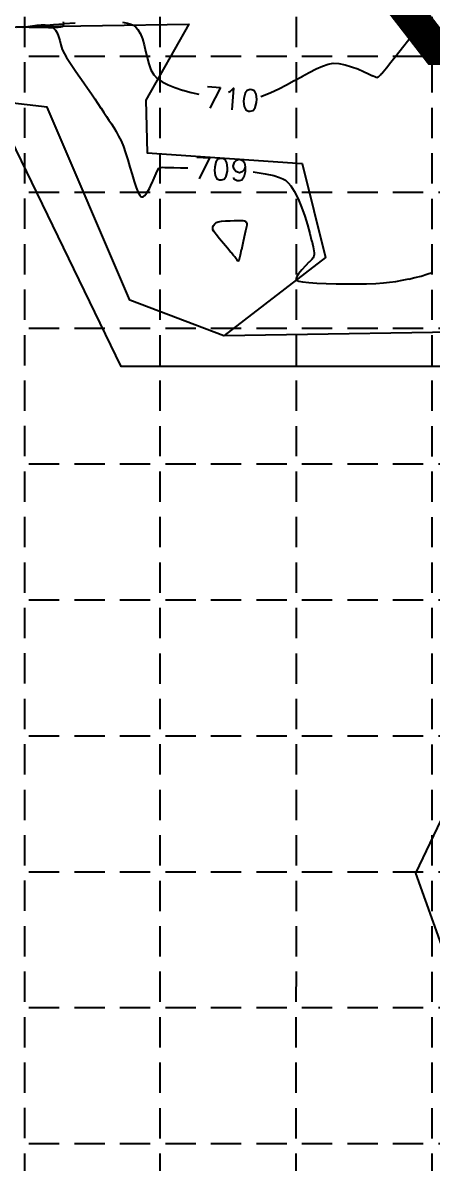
# Model space of a CAD drawing. Extents: x 5513 to 6525, y 3862 to 5479.
# Drawn here: x 5791.8 to 5867.7, y 4263.4 to 4475 of the extents above; entities that cross this region are included whole.
import ezdxf

# ---------------------------------------------------------------- set-up
doc = ezdxf.new("R2010")
doc.units = 0
doc.header["$LTSCALE"] = 50
doc.header["$MEASUREMENT"] = 0
doc.linetypes.add('DASH', pattern=[0.375, 0.25, -0.125])
doc.linetypes.add('HIDDEN', pattern=[0.375, 0.25, -0.125])
for name, color, linetype in [('CONT-MJR', 6, 'Continuous'), ('CONT-MNR', 14, 'Continuous'), ('GRID', 254, 'HIDDEN'), ('LIMITS OF DISTURBANCE', 1, 'DASH'), ('SRF-FLT', 7, 'Continuous'), ('v-topo-bndy', 140, 'Continuous'), ('V-TOPO-BNDY-2', 7, 'Continuous'), ('v-topo-break', 150, 'Continuous')]:
    doc.layers.add(name, color=color, linetype=linetype)
doc.styles.add('L80', font='simplex', dxfattribs={"height": 4})

msp = doc.modelspace()

# ---------------------------------------------------------------- linework, layer by layer
at = {"layer": 'CONT-MJR', "color": 42, "extrusion": (0.039812, -0.999207, 0), "elevation": -4240.07}
msp.add_lwpolyline([(5964.27, 710), (5965.69, 710)], dxfattribs=at)
at = {"layer": 'CONT-MJR', "color": 42, "extrusion": (0.066652, -0.997776, 0), "elevation": -4078.21}
msp.add_lwpolyline([(6077.49, 710), (6079.12, 710)], dxfattribs=at)
at = {"layer": 'CONT-MJR', "color": 42, "extrusion": (0.080762, -0.996733, 0), "elevation": -3991.8}
msp.add_lwpolyline([(6136.21, 710), (6138.02, 710)], dxfattribs=at)
at = {"layer": 'CONT-MJR', "color": 42, "elevation": 710}
for points in [[(5795.59, 4474.47), (5797.52, 4474.64)], [(5799.52, 4474.82), (5801.54, 4474.98)], [(5812.45, 4474.42), (5812.76, 4474.17)], [(5813.58, 4473.03), (5813.99, 4472.01)], [(5814.86, 4468.52), (5815.18, 4467.35)], [(5815.18, 4467.35), (5815.58, 4466.27)], [(5848.44, 4467.3), (5849.33, 4467.46)], [(5849.33, 4467.46), (5850.44, 4467.41)], [(5850.44, 4467.41), (5851.6, 4467.18)], [(5859.22, 4466.62), (5860.06, 4467.68)], [(5860.06, 4467.68), (5861.08, 4468.96)], [(5843.58, 4465.03), (5844.94, 4465.77)], [(5844.94, 4465.77), (5846.22, 4466.42)], [(5853.92, 4466.41), (5854.97, 4465.96)], [(5854.97, 4465.96), (5855.91, 4465.53)], [(5858.14, 4465.32), (5858.35, 4465.56)], [(5858.62, 4465.88), (5859.22, 4466.62)], [(5839.26, 4462.71), (5840.71, 4463.46)], [(5856.66, 4465.17), (5857.2, 4464.93)], [(5821.46, 4462.49), (5823.02, 4462.06)], [(5835.98, 4461.32), (5836.43, 4461.46)]]:
    msp.add_lwpolyline(points, dxfattribs=at)
at = {"layer": 'CONT-MJR', "color": 42, "extrusion": (0.086378, -0.996262, 0), "elevation": -3957.14}
msp.add_lwpolyline([(6162.36, 710), (6164.37, 710)], dxfattribs=at)
at = {"layer": 'CONT-MJR', "color": 42, "extrusion": (-0.178969, -0.983855, 0), "elevation": -5442.71}
msp.add_lwpolyline([(4915.61, 710), (4916.56, 710)], dxfattribs=at)
at = {"layer": 'CONT-MJR', "color": 42, "extrusion": (-0.293175, -0.956059, 0), "elevation": -5982.01}
msp.add_lwpolyline([(4243.97, 710), (4244.57, 710)], dxfattribs=at)
at = {"layer": 'CONT-MJR', "color": 42, "extrusion": (-0.410584, -0.911823, 0), "elevation": -6466.43}
msp.add_lwpolyline([(3462.1, 710), (3462.45, 710)], dxfattribs=at)
at = {"layer": 'CONT-MJR', "color": 42, "extrusion": (0.5001, 0.865968, 0), "elevation": 6781.53}
msp.add_lwpolyline([(-2795.38, 710), (-2795.54, 710)], dxfattribs=at)
at = {"layer": 'CONT-MJR', "color": 42, "extrusion": (-0.561369, -0.827566, 0), "elevation": -6965.81}
msp.add_lwpolyline([(2298.19, 710), (2298.39, 710)], dxfattribs=at)
at = {"layer": 'CONT-MJR', "color": 42, "extrusion": (0.74784, 0.663879, 0), "elevation": 7317.32}
msp.add_lwpolyline([(-513.01, 710), (-513.6, 710)], dxfattribs=at)
at = {"layer": 'CONT-MJR', "color": 42, "extrusion": (0.852442, 0.522822, 0), "elevation": 7294.34}
msp.add_lwpolyline([(774.34, 710), (773.52, 710)], dxfattribs=at)
at = {"layer": 'CONT-MJR', "color": 42, "extrusion": (0.789512, -0.613735, 0), "elevation": 1884.67}
msp.add_lwpolyline([(7130.95, 710), (7132.59, 710)], dxfattribs=at)
at = {"layer": 'CONT-MJR', "color": 42, "extrusion": (0.792758, -0.609536, 0), "elevation": 1922.5}
msp.add_lwpolyline([(7122.49, 710), (7123.83, 710)], dxfattribs=at)
at = {"layer": 'CONT-MJR', "color": 42, "extrusion": (0.961387, 0.2752, 0), "elevation": 6820.19}
msp.add_lwpolyline([(2699.33, 710), (2698.16, 710)], dxfattribs=at)
at = {"layer": 'CONT-MJR', "color": 42, "extrusion": (0.786046, -0.618169, 0), "elevation": 1844.51}
msp.add_lwpolyline([(7137.76, 710), (7139.63, 710)], dxfattribs=at)
at = {"layer": 'CONT-MJR', "color": 42, "extrusion": (0.787514, -0.616296, 0), "elevation": 1861.49}
msp.add_lwpolyline([(7135.23, 710), (7137.04, 710)], dxfattribs=at)
at = {"layer": 'CONT-MJR', "color": 42, "extrusion": (0.974229, 0.225562, 0), "elevation": 6672.93}
msp.add_lwpolyline([(3044.19, 710), (3042.97, 710)], dxfattribs=at)
at = {"layer": 'CONT-MJR', "color": 42, "extrusion": (0.975037, 0.222042, 0), "elevation": 6661.9}
msp.add_lwpolyline([(3067.05, 710), (3065.83, 710)], dxfattribs=at)
at = {"layer": 'CONT-MJR', "color": 42, "extrusion": (0.784773, -0.619783, 0), "elevation": 1829.83}
msp.add_lwpolyline([(7139.72, 710), (7141.54, 710)], dxfattribs=at)
at = {"layer": 'CONT-MJR', "color": 42, "extrusion": (0.868534, 0.495629, 0), "elevation": 7264.65}
msp.add_lwpolyline([(996.74, 710), (995.65, 710)], dxfattribs=at)
at = {"layer": 'CONT-MJR', "color": 42, "extrusion": (0.730176, 0.683259, 0), "elevation": 7297.77}
msp.add_lwpolyline([(-713.45, 710), (-714.51, 710)], dxfattribs=at)
at = {"layer": 'CONT-MJR', "color": 42, "extrusion": (0.407668, -0.91313, 0), "elevation": -1695.11}
msp.add_lwpolyline([(7159.18, 710), (7160.46, 710)], dxfattribs=at)
at = {"layer": 'CONT-MJR', "color": 42, "extrusion": (0.325625, -0.945499, 0), "elevation": -2319.43}
msp.add_lwpolyline([(6983.26, 710), (6984.36, 710)], dxfattribs=at)
at = {"layer": 'CONT-MJR', "color": 42, "extrusion": (-0.284126, -0.958787, 0), "elevation": -5945.67}
msp.add_lwpolyline([(4341.2, 710), (4342.42, 710)], dxfattribs=at)
at = {"layer": 'CONT-MJR', "color": 42, "extrusion": (0.348787, 0.937202, 0), "elevation": 6227.7}
msp.add_lwpolyline([(-3927.26, 710), (-3928.48, 710)], dxfattribs=at)
at = {"layer": 'CONT-MJR', "color": 42, "extrusion": (-0.429087, -0.903263, 0), "elevation": -6546.24}
msp.add_lwpolyline([(3373.32, 710), (3374.16, 710)], dxfattribs=at)
at = {"layer": 'CONT-MJR', "color": 42, "extrusion": (0.736286, -0.676671, 0), "elevation": 1291.71}
msp.add_lwpolyline([(7251.5, 710), (7251.79, 710)], dxfattribs=at)
at = {"layer": 'CONT-MJR', "color": 42, "extrusion": (0.766847, -0.64183, 0), "elevation": 1626.33}
msp.add_lwpolyline([(7184.47, 710), (7184.89, 710)], dxfattribs=at)
at = {"layer": 'CONT-MJR', "color": 42, "extrusion": (0.553873, 0.832601, 0), "elevation": 6938.99}
msp.add_lwpolyline([(-2370.32, 710), (-2371.31, 710)], dxfattribs=at)
at = {"layer": 'CONT-MJR', "color": 42, "extrusion": (-0.443894, -0.896079, 0), "elevation": -6582.53}
msp.add_lwpolyline([(3231.56, 710), (3232.75, 710)], dxfattribs=at)
at = {"layer": 'CONT-MJR', "color": 42, "extrusion": (0.367679, 0.929953, 0), "elevation": 6290.25}
msp.add_lwpolyline([(-3770.04, 710), (-3771.41, 710)], dxfattribs=at)
at = {"layer": 'CONT-MJR', "color": 42, "extrusion": (0.477705, -0.87852, 0), "elevation": -1131.11}
msp.add_lwpolyline([(7263.4, 710), (7265.05, 710)], dxfattribs=at)
at = {"layer": 'CONT-MJR', "color": 42, "extrusion": (0.482693, -0.875789, 0), "elevation": -1089.77}
msp.add_lwpolyline([(7271.37, 710), (7272.99, 710)], dxfattribs=at)
at = {"layer": 'CONT-MJR', "color": 42, "extrusion": (-0.262539, -0.964921, 0), "elevation": -5846.05}
msp.add_lwpolyline([(4479.52, 710), (4479.81, 710)], dxfattribs=at)
at = {"layer": 'CONT-MJR', "color": 42, "extrusion": (0.353413, -0.935468, 0), "elevation": -2106.62}
msp.add_lwpolyline([(7057.42, 710), (7057.69, 710)], dxfattribs=at)
at = {"layer": 'CONT-MJR', "color": 42, "extrusion": (0.621673, -0.783277, 0), "elevation": 144.3}
msp.add_lwpolyline([(7363.97, 710), (7364.23, 710)], dxfattribs=at)
at = {"layer": 'CONT-MJR', "color": 42, "extrusion": (-0.310839, -0.950462, 0), "elevation": -6050.97}
msp.add_lwpolyline([(4144.45, 710), (4145.96, 710)], dxfattribs=at)
at = {"layer": 'CONT-MJR', "color": 42, "extrusion": (-0.225989, -0.97413, 0), "elevation": -5662.57}
msp.add_lwpolyline([(4664, 710), (4665.47, 710)], dxfattribs=at)
at = {"layer": 'CONT-MJR', "color": 42, "extrusion": (0.378195, -0.925726, 0), "elevation": -1922.78}
msp.add_lwpolyline([(7090.24, 710), (7091.74, 710)], dxfattribs=at)
at = {"layer": 'CONT-MJR', "color": 42, "extrusion": (0.428787, -0.903406, 0), "elevation": -1527.84}
msp.add_lwpolyline([(7187.18, 710), (7188.77, 710)], dxfattribs=at)
at = {"layer": 'CONT-MNR', "color": 42}
for points, elevation in [([(5791.78, 4474.22), (5793.03, 4474.2)], 711), ([(5795.21, 4474.63), (5795.94, 4474.62)], 709), ([(5796.49, 4474.53), (5796.87, 4474.41)], 709), ([(5796.61, 4474.12), (5797.6, 4474.12)], 711), ([(5796.87, 4474.41), (5797.12, 4474.29)], 709), ([(5797.12, 4474.29), (5797.23, 4474.22)], 709), ([(5797.23, 4474.22), (5797.36, 4474.13)], 709), ([(5797.36, 4474.13), (5797.59, 4473.94)], 709), ([(5797.59, 4473.94), (5797.88, 4473.62)], 709), ([(5798.4, 4474.15), (5798.88, 4474.21)], 711), ([(5798.88, 4474.21), (5799.13, 4474.28)], 711), ([(5799.13, 4474.28), (5799.24, 4474.33)], 711), ([(5799.24, 4474.33), (5799.28, 4474.36)], 711), ([(5799.28, 4474.36), (5799.33, 4474.42)], 711), ([(5799.39, 4474.56), (5799.41, 4474.8)], 711), ([(5802.38, 4464.9), (5803.11, 4463.86)], 709), ([(5803.11, 4463.86), (5803.83, 4462.82)], 709), ([(5803.83, 4462.82), (5804.53, 4461.81)], 709), ([(5806.32, 4459.12), (5806.84, 4458.34)], 709), ([(5806.84, 4458.34), (5807.33, 4457.62)], 709), ([(5807.33, 4457.62), (5807.8, 4456.92)], 709), ([(5809.12, 4454.78), (5809.57, 4453.96)], 709), ([(5809.57, 4453.96), (5810.03, 4453.05)], 709), ([(5810.03, 4453.05), (5810.46, 4452.05)], 709), ([(5810.46, 4452.05), (5810.88, 4450.86)], 709), ([(5810.88, 4450.86), (5811.29, 4449.54)], 709), ([(5811.69, 4448.17), (5812.09, 4446.81)], 709), ([(5816.17, 4446.16), (5816.54, 4447.03)], 709), ([(5816.85, 4447.68), (5817.07, 4448)], 709), ([(5817.41, 4448.14), (5817.77, 4448.17)], 709), ([(5817.77, 4448.17), (5818.16, 4448.14)], 709), ([(5818.58, 4448.12), (5818.97, 4448.11)], 709), ([(5821.08, 4448.09), (5822.44, 4448.06)], 709), ([(5836.77, 4446.96), (5838.37, 4446.62)], 709), ([(5838.37, 4446.62), (5839.42, 4446.3)], 709), ([(5839.42, 4446.3), (5840.05, 4446.04)], 709), ([(5815.3, 4444.24), (5815.75, 4445.19)], 709), ([(5840.39, 4445.85), (5840.53, 4445.75)], 709), ([(5840.53, 4445.75), (5840.7, 4445.61)], 709), ([(5813.22, 4443.51), (5813.51, 4443)], 709), ([(5814.46, 4442.94), (5814.84, 4443.42)], 709), ([(5827.68, 4437.95), (5828.03, 4438.06)], 708), ([(5828.03, 4438.06), (5828.64, 4438.14)], 708), ([(5831.65, 4438.28), (5832, 4438.29)], 708), ([(5832.9, 4438.25), (5833.1, 4438.17)], 708), ([(5833.25, 4437.99), (5833.33, 4437.76)], 708), ([(5827.04, 4436.63), (5827.03, 4436.71)], 708), ([(5827.05, 4436.59), (5827.04, 4436.63)], 708), ([(5827.11, 4436.46), (5827.05, 4436.59)], 708), ([(5833.13, 4436.35), (5832.89, 4435.28)], 708), ([(5833.3, 4437.13), (5833.13, 4436.35)], 708), ([(5844.59, 4437.46), (5845.03, 4435.9)], 709), ([(5845.03, 4435.9), (5845.37, 4434.53)], 709), ([(5832.89, 4435.28), (5832.61, 4434.07)], 708), ([(5830.91, 4431.8), (5830.42, 4432.37)], 708), ([(5831.35, 4431.2), (5831.14, 4431.52)], 708), ([(5832.09, 4431.85), (5831.92, 4431.12)], 708), ([(5832.33, 4432.88), (5832.09, 4431.85)], 708), ([(5845.77, 4431.67), (5845.64, 4431.36)], 709), ([(5845.79, 4432.64), (5845.85, 4432.3)], 709), ([(5831.79, 4430.77), (5831.78, 4430.77)], 708), ([(5831.92, 4431.12), (5831.85, 4430.84)], 708), ([(5844.22, 4429.89), (5843.53, 4429.15)], 709), ([(5842.61, 4427.88), (5842.5, 4427.55)], 709), ([(5842.5, 4427.55), (5842.51, 4427.36)], 709), ([(5842.69, 4427.15), (5843.02, 4427.04)], 709), ([(5843.53, 4429.15), (5842.94, 4428.41)], 709), ([(5863.36, 4427.43), (5864.53, 4427.7)], 709), ([(5864.53, 4427.7), (5865.66, 4427.99)], 709), ([(5865.66, 4427.99), (5866.72, 4428.32)], 709), ([(5843.69, 4426.9), (5844.87, 4426.76)], 709), ([(5855.56, 4426.56), (5857.24, 4426.62)], 709)]:
    msp.add_lwpolyline(points, dxfattribs=dict(at, elevation=elevation))
at = {"layer": 'CONT-MNR', "color": 42, "extrusion": (0.127893, -0.991788, 0), "elevation": -3696.69}
msp.add_lwpolyline([(6316.48, 709), (6317.39, 709)], dxfattribs=at)
at = {"layer": 'CONT-MNR', "color": 42, "extrusion": (0.158118, -0.98742, 0), "elevation": -3502.07}
msp.add_lwpolyline([(6427.33, 709), (6428.21, 709)], dxfattribs=at)
at = {"layer": 'CONT-MNR', "color": 42, "extrusion": (-0.02388, -0.999715, 0), "elevation": -4611.26}
msp.add_lwpolyline([(5684.54, 711), (5685.79, 711)], dxfattribs=at)
at = {"layer": 'CONT-MNR', "color": 42, "extrusion": (0.150671, -0.988584, 0), "elevation": -3550.42}
msp.add_lwpolyline([(6401.63, 709), (6402.47, 709)], dxfattribs=at)
at = {"layer": 'CONT-MNR', "color": 42, "extrusion": (-0.025763, -0.999668, 0), "elevation": -4621.97}
msp.add_lwpolyline([(5677.09, 711), (5678.3, 711)], dxfattribs=at)
at = {"layer": 'CONT-MNR', "color": 42, "extrusion": (0.09904, -0.995083, 0), "elevation": -3878.67}
msp.add_lwpolyline([(6209.1, 709), (6209.89, 709)], dxfattribs=at)
at = {"layer": 'CONT-MNR', "color": 42, "extrusion": (-0.018857, -0.999822, 0), "elevation": -4582.63}
msp.add_lwpolyline([(5710.09, 711), (5711.21, 711)], dxfattribs=at)
at = {"layer": 'CONT-MNR', "color": 42, "extrusion": (-0.16056, -0.987026, 0), "elevation": -5347.17}
msp.add_lwpolyline([(5002.3, 709), (5002.85, 709)], dxfattribs=at)
at = {"layer": 'CONT-MNR', "color": 42, "extrusion": (0.04081, -0.999167, 0), "elevation": -4233.79}
msp.add_lwpolyline([(5975.36, 711), (5976.16, 711)], dxfattribs=at)
at = {"layer": 'CONT-MNR', "color": 42, "extrusion": (0.908257, -0.418412, 0), "elevation": 3395.13}
msp.add_lwpolyline([(6490.44, 711), (6490.59, 711)], dxfattribs=at)
at = {"layer": 'CONT-MNR', "color": 42, "extrusion": (0.987293, 0.158909, 0), "elevation": 6436.81}
msp.add_lwpolyline([(3496.36, 711), (3496.73, 711)], dxfattribs=at)
at = {"layer": 'CONT-MNR', "color": 42, "extrusion": (0.855235, 0.518241, 0), "elevation": 7276.97}
msp.add_lwpolyline([(821.29, 709), (820.72, 709)], dxfattribs=at)
at = {"layer": 'CONT-MNR', "color": 42, "extrusion": (0.932111, 0.362173, 0), "elevation": 7024.6}
msp.add_lwpolyline([(2069.51, 709), (2068.76, 709)], dxfattribs=at)
at = {"layer": 'CONT-MNR', "color": 42, "extrusion": (0.9638, 0.266627, 0), "elevation": 6781.02}
msp.add_lwpolyline([(2764.51, 709), (2763.72, 709)], dxfattribs=at)
at = {"layer": 'CONT-MNR', "color": 42, "extrusion": (0.967745, 0.251931, 0), "elevation": 6738.18}
msp.add_lwpolyline([(2866.58, 709), (2865.75, 709)], dxfattribs=at)
at = {"layer": 'CONT-MNR', "color": 42, "extrusion": (0.951711, 0.306996, 0), "elevation": 6891.39}
msp.add_lwpolyline([(2474.74, 709), (2473.87, 709)], dxfattribs=at)
at = {"layer": 'CONT-MNR', "color": 42, "extrusion": (0.907663, 0.4197, 0), "elevation": 7139.74}
msp.add_lwpolyline([(1623.39, 709), (1622.47, 709)], dxfattribs=at)
at = {"layer": 'CONT-MNR', "color": 42, "extrusion": (0.858606, 0.512635, 0), "elevation": 7270.58}
msp.add_lwpolyline([(864.25, 709), (863.49, 709)], dxfattribs=at)
at = {"layer": 'CONT-MNR', "color": 42, "extrusion": (0.84099, 0.541051, 0), "elevation": 7295.38}
msp.add_lwpolyline([(619.97, 709), (619.04, 709)], dxfattribs=at)
at = {"layer": 'CONT-MNR', "color": 42, "extrusion": (0.830722, 0.556688, 0), "elevation": 7305.69}
msp.add_lwpolyline([(482.46, 709), (481.39, 709)], dxfattribs=at)
at = {"layer": 'CONT-MNR', "color": 42, "extrusion": (0.824603, 0.565712, 0), "elevation": 7310.5}
msp.add_lwpolyline([(401.71, 709), (400.54, 709)], dxfattribs=at)
at = {"layer": 'CONT-MNR', "color": 42, "extrusion": (0.8212, 0.57064, 0), "elevation": 7312.77}
msp.add_lwpolyline([(356.75, 709), (355.51, 709)], dxfattribs=at)
at = {"layer": 'CONT-MNR', "color": 42, "extrusion": (0.827114, 0.562034, 0), "elevation": 7308.7}
msp.add_lwpolyline([(428.08, 709), (426.92, 709)], dxfattribs=at)
at = {"layer": 'CONT-MNR', "color": 42, "extrusion": (0.83469, 0.550719, 0), "elevation": 7302.21}
msp.add_lwpolyline([(526.4, 709), (525.36, 709)], dxfattribs=at)
at = {"layer": 'CONT-MNR', "color": 42, "extrusion": (0.836433, 0.548068, 0), "elevation": 7300.5}
msp.add_lwpolyline([(548.53, 709), (547.5, 709)], dxfattribs=at)
at = {"layer": 'CONT-MNR', "color": 42, "extrusion": (0.837795, 0.545985, 0), "elevation": 7299.16}
msp.add_lwpolyline([(563.02, 709), (562.2, 709)], dxfattribs=at)
at = {"layer": 'CONT-MNR', "color": 42, "extrusion": (0.849075, 0.528272, 0), "elevation": 7285.74}
msp.add_lwpolyline([(715.35, 709), (714.52, 709)], dxfattribs=at)
at = {"layer": 'CONT-MNR', "color": 42, "extrusion": (0.862986, 0.505228, 0), "elevation": 7263.87}
msp.add_lwpolyline([(910.35, 709), (909.48, 709)], dxfattribs=at)
at = {"layer": 'CONT-MNR', "color": 42, "extrusion": (0.959569, 0.281473, 0), "elevation": 6828.76}
msp.add_lwpolyline([(2633.92, 709), (2632.49, 709)], dxfattribs=at)
at = {"layer": 'CONT-MNR', "color": 42, "extrusion": (0.957049, 0.289928, 0), "elevation": 6851.7}
msp.add_lwpolyline([(2570.72, 709), (2569.39, 709)], dxfattribs=at)
at = {"layer": 'CONT-MNR', "color": 42, "extrusion": (0.906618, -0.421953, 0), "elevation": 3396.95}
msp.add_lwpolyline([(6486.06, 709), (6486.78, 709)], dxfattribs=at)
at = {"layer": 'CONT-MNR', "color": 42, "extrusion": (0.376471, -0.926429, 0), "elevation": -1930.8}
msp.add_lwpolyline([(7063.64, 709), (7064.01, 709)], dxfattribs=at)
at = {"layer": 'CONT-MNR', "color": 42, "extrusion": (-0.059568, -0.998224, 0), "elevation": -4786.82}
msp.add_lwpolyline([(5542.86, 709), (5543.28, 709)], dxfattribs=at)
at = {"layer": 'CONT-MNR', "color": 42, "extrusion": (-0.008522, -0.999964, 0), "elevation": -4497.54}
msp.add_lwpolyline([(5780.86, 709), (5781.71, 709)], dxfattribs=at)
at = {"layer": 'CONT-MNR', "color": 42, "extrusion": (-0.013772, -0.999905, 0), "elevation": -4527.83}
msp.add_lwpolyline([(5758.02, 709), (5759.27, 709)], dxfattribs=at)
at = {"layer": 'CONT-MNR', "color": 42, "extrusion": (-0.114624, -0.993409, 0), "elevation": -5086.76}
msp.add_lwpolyline([(5286.29, 709), (5286.71, 709)], dxfattribs=at)
at = {"layer": 'CONT-MNR', "color": 42, "extrusion": (-0.152672, -0.988277, 0), "elevation": -5285.95}
msp.add_lwpolyline([(5087.55, 709), (5089.42, 709)], dxfattribs=at)
at = {"layer": 'CONT-MNR', "color": 42, "extrusion": (0.947729, 0.319076, 0), "elevation": 6927.11}
msp.add_lwpolyline([(2358.53, 709), (2357.35, 709)], dxfattribs=at)
at = {"layer": 'CONT-MNR', "color": 42, "extrusion": (0.925073, 0.37979, 0), "elevation": 7065.25}
msp.add_lwpolyline([(1903.74, 709), (1902.77, 709)], dxfattribs=at)
at = {"layer": 'CONT-MNR', "color": 42, "extrusion": (0.868304, -0.496033, 0), "elevation": 2844.96}
msp.add_lwpolyline([(6742.59, 709), (6743.53, 709)], dxfattribs=at)
at = {"layer": 'CONT-MNR', "color": 42, "extrusion": (0.917977, -0.396633, 0), "elevation": 3575.62}
msp.add_lwpolyline([(6387.3, 709), (6388.36, 709)], dxfattribs=at)
at = {"layer": 'CONT-MNR', "color": 42, "extrusion": (-0.492787, -0.87015, 0), "elevation": -6746.62}
msp.add_lwpolyline([(2890.77, 709), (2891.16, 709)], dxfattribs=at)
at = {"layer": 'CONT-MNR', "color": 42, "extrusion": (-0.696193, -0.717854, 0), "elevation": -7257.56}
msp.add_lwpolyline([(1097.77, 709), (1098.23, 709)], dxfattribs=at)
at = {"layer": 'CONT-MNR', "color": 42, "extrusion": (0.773959, 0.633235, 0), "elevation": 7335.64}
msp.add_lwpolyline([(-258.28, 709), (-259.04, 709)], dxfattribs=at)
at = {"layer": 'CONT-MNR', "color": 42, "extrusion": (0.842134, 0.539268, 0), "elevation": 7316.22}
msp.add_lwpolyline([(592.89, 709), (591.75, 709)], dxfattribs=at)
at = {"layer": 'CONT-MNR', "color": 42, "extrusion": (0.744466, 0.66766, 0), "elevation": 7294.37}
msp.add_lwpolyline([(-573.78, 709), (-574.1, 709)], dxfattribs=at)
at = {"layer": 'CONT-MNR', "color": 42, "extrusion": (-0.495949, -0.868352, 0), "elevation": -6741.19}
msp.add_lwpolyline([(2844.97, 709), (2845.13, 709)], dxfattribs=at)
at = {"layer": 'CONT-MNR', "color": 42, "extrusion": (-0.207598, -0.978214, 0), "elevation": -5552.84}
msp.add_lwpolyline([(4764.91, 709), (4764.98, 709)], dxfattribs=at)
at = {"layer": 'CONT-MNR', "color": 42, "extrusion": (0.025618, -0.999672, 0), "elevation": -4292.27}
msp.add_lwpolyline([(5925.83, 709), (5925.92, 709)], dxfattribs=at)
at = {"layer": 'CONT-MNR', "color": 42, "extrusion": (0.319555, -0.947568, 0), "elevation": -2351.84}
msp.add_lwpolyline([(6928.85, 709), (6929.04, 709)], dxfattribs=at)
at = {"layer": 'CONT-MNR', "color": 42, "extrusion": (0.615728, -0.787959, 0), "elevation": 79.27}
msp.add_lwpolyline([(7316.86, 709), (7317.2, 709)], dxfattribs=at)
at = {"layer": 'CONT-MNR', "color": 42, "extrusion": (0.892242, 0.451557, 0), "elevation": 7219.2}
msp.add_lwpolyline([(1326.84, 709), (1325.26, 709)], dxfattribs=at)
at = {"layer": 'CONT-MNR', "color": 42, "extrusion": (0.923748, 0.383001, 0), "elevation": 7098.73}
msp.add_lwpolyline([(1865.78, 709), (1864.07, 709)], dxfattribs=at)
at = {"layer": 'CONT-MNR', "color": 42, "extrusion": (0.94264, 0.333812, 0), "elevation": 6990.69}
msp.add_lwpolyline([(2235.4, 709), (2233.65, 709)], dxfattribs=at)
at = {"layer": 'CONT-MNR', "color": 42, "extrusion": (0.669838, -0.742507, 0), "elevation": 608.39}
msp.add_lwpolyline([(7299.42, 708), (7299.8, 708)], dxfattribs=at)
at = {"layer": 'CONT-MNR', "color": 42, "extrusion": (0.079081, -0.996868, 0), "elevation": -3963.31}
msp.add_lwpolyline([(6161.36, 708), (6162.14, 708)], dxfattribs=at)
at = {"layer": 'CONT-MNR', "color": 42, "extrusion": (0.050846, -0.998707, 0), "elevation": -4136.06}
msp.add_lwpolyline([(6047.54, 708), (6048.38, 708)], dxfattribs=at)
at = {"layer": 'CONT-MNR', "color": 42, "extrusion": (0.033194, -0.999449, 0), "elevation": -4242.27}
msp.add_lwpolyline([(5974.36, 708), (5975.14, 708)], dxfattribs=at)
at = {"layer": 'CONT-MNR', "color": 42, "extrusion": (0.019821, -0.999804, 0), "elevation": -4321.82}
msp.add_lwpolyline([(5917.85, 708), (5918.47, 708)], dxfattribs=at)
at = {"layer": 'CONT-MNR', "color": 42, "extrusion": (-0.00061669, -1, 0), "elevation": -4441.88}
msp.add_lwpolyline([(5829.27, 708), (5829.59, 708)], dxfattribs=at)
at = {"layer": 'CONT-MNR', "color": 42, "extrusion": (-0.016996, -0.999856, 0), "elevation": -4536.77}
msp.add_lwpolyline([(5756.05, 708), (5756.36, 708)], dxfattribs=at)
at = {"layer": 'CONT-MNR', "color": 42, "extrusion": (-0.120374, -0.992729, 0), "elevation": -5108.1}
msp.add_lwpolyline([(5255.98, 708), (5256.24, 708)], dxfattribs=at)
at = {"layer": 'CONT-MNR', "color": 42, "extrusion": (0.764242, 0.64493, 0), "elevation": 7320.2}
msp.add_lwpolyline([(-370.1, 708), (-370.34, 708)], dxfattribs=at)
at = {"layer": 'CONT-MNR', "color": 42, "extrusion": (0.991473, 0.130312, 0), "elevation": 6361.88}
msp.add_lwpolyline([(3639.76, 708), (3639.5, 708)], dxfattribs=at)
at = {"layer": 'CONT-MNR', "color": 42, "extrusion": (0.954895, 0.296944, 0), "elevation": 6898.65}
msp.add_lwpolyline([(2503.51, 709), (2501.79, 709)], dxfattribs=at)
at = {"layer": 'CONT-MNR', "color": 42, "extrusion": (0.999825, -0.018726, 0), "elevation": 5742.93}
msp.add_lwpolyline([(4545.05, 708), (4545.2, 708)], dxfattribs=at)
at = {"layer": 'CONT-MNR', "color": 42, "extrusion": (0.985921, -0.16721, 0), "elevation": 5003.11}
msp.add_lwpolyline([(5348.73, 708), (5348.96, 708)], dxfattribs=at)
at = {"layer": 'CONT-MNR', "color": 42, "extrusion": (0.936813, -0.34983, 0), "elevation": 3906.66}
msp.add_lwpolyline([(6195.2, 708), (6195.51, 708)], dxfattribs=at)
at = {"layer": 'CONT-MNR', "color": 42, "extrusion": (0.840059, 0.542496, 0), "elevation": 7301.88}
msp.add_lwpolyline([(565.37, 708), (565.71, 708)], dxfattribs=at)
at = {"layer": 'CONT-MNR', "color": 42, "extrusion": (0.834853, -0.550472, 0), "elevation": 2422.2}
msp.add_lwpolyline([(6912.25, 708), (6912.64, 708)], dxfattribs=at)
at = {"layer": 'CONT-MNR', "color": 42, "extrusion": (0.803275, 0.595608, 0), "elevation": 7323.15}
msp.add_lwpolyline([(92.06, 708), (92.69, 708)], dxfattribs=at)
at = {"layer": 'CONT-MNR', "color": 42, "extrusion": (0.781712, 0.62364, 0), "elevation": 7321.82}
msp.add_lwpolyline([(-167.97, 708), (-166.96, 708)], dxfattribs=at)
at = {"layer": 'CONT-MNR', "color": 42, "extrusion": (0.987251, -0.159173, 0), "elevation": 5052.66}
msp.add_lwpolyline([(5309.44, 708), (5309.07, 708)], dxfattribs=at)
at = {"layer": 'CONT-MNR', "color": 42, "extrusion": (0.769631, 0.638489, 0), "elevation": 7317.27}
msp.add_lwpolyline([(-309.23, 708), (-308.09, 708)], dxfattribs=at)
at = {"layer": 'CONT-MNR', "color": 42, "extrusion": (0.763056, 0.646333, 0), "elevation": 7313.72}
msp.add_lwpolyline([(-385.24, 708), (-384.1, 708)], dxfattribs=at)
at = {"layer": 'CONT-MNR', "color": 42, "extrusion": (0.973543, -0.228506, 0), "elevation": 4665.09}
msp.add_lwpolyline([(5649.55, 708), (5648.32, 708)], dxfattribs=at)
at = {"layer": 'CONT-MNR', "color": 42, "extrusion": (0.97445, 0.224607, 0), "elevation": 6692.05}
msp.add_lwpolyline([(3008.31, 709), (3007.17, 709)], dxfattribs=at)
at = {"layer": 'CONT-MNR', "color": 42, "extrusion": (0.759736, 0.650232, 0), "elevation": 7311.65}
msp.add_lwpolyline([(-423.69, 708), (-422.69, 708)], dxfattribs=at)
at = {"layer": 'CONT-MNR', "color": 42, "extrusion": (0.770118, 0.637901, 0), "elevation": 7317.54}
msp.add_lwpolyline([(-306.89, 708), (-306.53, 708)], dxfattribs=at)
at = {"layer": 'CONT-MNR', "color": 42, "extrusion": (0.978787, 0.204882, 0), "elevation": 6629.95}
msp.add_lwpolyline([(3141.7, 709), (3140.91, 709)], dxfattribs=at)
at = {"layer": 'CONT-MNR', "color": 42, "extrusion": (0.970291, -0.241941, 0), "elevation": 4599.89}
msp.add_lwpolyline([(5714.65, 709), (5714.34, 709)], dxfattribs=at)
at = {"layer": 'CONT-MNR', "color": 42, "extrusion": (0.99975, -0.022367, 0), "elevation": 5745.25}
msp.add_lwpolyline([(4561.94, 709), (4561.61, 709)], dxfattribs=at)
at = {"layer": 'CONT-MNR', "color": 42, "extrusion": (0.848451, 0.529275, 0), "elevation": 7292.94}
msp.add_lwpolyline([(672.93, 708), (673.27, 708)], dxfattribs=at)
at = {"layer": 'CONT-MNR', "color": 42, "extrusion": (0.830849, 0.556498, 0), "elevation": 7310.92}
msp.add_lwpolyline([(436.02, 708), (436.18, 708)], dxfattribs=at)
at = {"layer": 'CONT-MNR', "color": 42, "extrusion": (-0.160534, -0.98703, 0), "elevation": -5309.49}
msp.add_lwpolyline([(5044.77, 708), (5044.7, 708)], dxfattribs=at)
at = {"layer": 'CONT-MNR', "color": 42, "extrusion": (-0.016878, -0.999858, 0), "elevation": -4528.56}
msp.add_lwpolyline([(5756.14, 708), (5756.08, 708)], dxfattribs=at)
at = {"layer": 'CONT-MNR', "color": 42, "extrusion": (0.050215, -0.998738, 0), "elevation": -4132.33}
msp.add_lwpolyline([(6046.92, 708), (6046.89, 708)], dxfattribs=at)
at = {"layer": 'CONT-MNR', "color": 42, "extrusion": (0.795578, -0.605851, 0), "elevation": 1955.26}
msp.add_lwpolyline([(7058.31, 708), (7058.22, 708)], dxfattribs=at)
at = {"layer": 'CONT-MNR', "color": 42, "extrusion": (0.709381, -0.704825, 0), "elevation": 1023.48}
msp.add_lwpolyline([(7262.57, 709), (7261.63, 709)], dxfattribs=at)
at = {"layer": 'CONT-MNR', "color": 42, "extrusion": (0.708128, -0.706084, 0), "elevation": 1010.58}
msp.add_lwpolyline([(7265.1, 709), (7264.38, 709)], dxfattribs=at)
at = {"layer": 'CONT-MNR', "color": 42, "extrusion": (0.761408, -0.648273, 0), "elevation": 1578.19}
msp.add_lwpolyline([(7163.64, 709), (7163.26, 709)], dxfattribs=at)
at = {"layer": 'CONT-MNR', "color": 42, "extrusion": (0.947517, 0.319705, 0), "elevation": 6951.32}
msp.add_lwpolyline([(2327.12, 709), (2327.04, 709)], dxfattribs=at)
at = {"layer": 'CONT-MNR', "color": 42, "extrusion": (0.809113, 0.587652, 0), "elevation": 7328.97}
msp.add_lwpolyline([(148.79, 709), (148.74, 709)], dxfattribs=at)
at = {"layer": 'CONT-MNR', "color": 42, "extrusion": (0.556521, 0.830834, 0), "elevation": 6929.8}
msp.add_lwpolyline([(-2390.35, 709), (-2390.5, 709)], dxfattribs=at)
at = {"layer": 'CONT-MNR', "color": 42, "extrusion": (0.854913, -0.518772, 0), "elevation": 2697.86}
msp.add_lwpolyline([(6817.06, 709), (6816.44, 709)], dxfattribs=at)
at = {"layer": 'CONT-MNR', "color": 42, "extrusion": (0.16862, -0.985681, 0), "elevation": -3375.33}
msp.add_lwpolyline([(6523.54, 709), (6524.75, 709)], dxfattribs=at)
at = {"layer": 'CONT-MNR', "color": 42, "extrusion": (0.194128, -0.980976, 0), "elevation": -3204.97}
msp.add_lwpolyline([(6610.1, 709), (6611.31, 709)], dxfattribs=at)
at = {"layer": 'CONT-MNR', "color": 42, "extrusion": (0.33455, -0.942378, 0), "elevation": -2210.43}
msp.add_lwpolyline([(7010.17, 709), (7011.22, 709)], dxfattribs=at)
at = {"layer": 'CONT-MNR', "color": 42, "extrusion": (-0.194471, -0.980908, 0), "elevation": -5478.82}
msp.add_lwpolyline([(4870.53, 709), (4871.22, 709)], dxfattribs=at)
at = {"layer": 'CONT-MNR', "color": 42, "extrusion": (-0.072993, -0.997332, 0), "elevation": -4841.59}
msp.add_lwpolyline([(5506.16, 709), (5507.64, 709)], dxfattribs=at)
at = {"layer": 'CONT-MNR', "color": 42, "extrusion": (-0.045651, -0.998957, 0), "elevation": -4688.93}
msp.add_lwpolyline([(5638.18, 709), (5639.88, 709)], dxfattribs=at)
at = {"layer": 'CONT-MNR', "color": 42, "extrusion": (-0.025963, -0.999663, 0), "elevation": -4576.92}
msp.add_lwpolyline([(5731.15, 709), (5733, 709)], dxfattribs=at)
at = {"layer": 'CONT-MNR', "color": 42, "extrusion": (-0.00989, -0.999951, 0), "elevation": -4484.17}
msp.add_lwpolyline([(5805.84, 709), (5807.75, 709)], dxfattribs=at)
at = {"layer": 'CONT-MNR', "color": 42, "extrusion": (0.004863, -0.999988, 0), "elevation": -4398}
msp.add_lwpolyline([(5873.27, 709), (5875.19, 709)], dxfattribs=at)
at = {"layer": 'CONT-MNR', "color": 42, "extrusion": (0.020102, -0.999798, 0), "elevation": -4307.95}
msp.add_lwpolyline([(5941.53, 709), (5943.36, 709)], dxfattribs=at)
at = {"layer": 'CONT-MNR', "color": 42, "extrusion": (0.062018, -0.998075, 0), "elevation": -4054.84}
msp.add_lwpolyline([(6120.5, 709), (6121.95, 709)], dxfattribs=at)
at = {"layer": 'CONT-MNR', "color": 42, "extrusion": (0.100756, -0.994911, 0), "elevation": -3813.88}
msp.add_lwpolyline([(6274.89, 709), (6276.03, 709)], dxfattribs=at)
at = {"layer": 'CONT-MNR', "color": 42, "extrusion": (0.144223, -0.989545, 0), "elevation": -3535.42}
msp.add_lwpolyline([(6437.01, 709), (6438.19, 709)], dxfattribs=at)
at = {"layer": 'GRID', "color": 253, "linetype": 'HIDDEN', "ltscale": 0.45}
for p, q in [((5792.2, 3989.54), (5792.17, 5451.42)), ((5817.27, 3989.53), (5817.32, 5451.42)), ((5867.71, 3989.52), (5867.71, 5452.43)), ((5842.5, 3989.53), (5842.65, 5451.39)), ((5539.82, 4468.78), (6498.25, 4468.78)), ((5539.82, 4443.56), (6498.25, 4443.56)), ((5539.82, 4418.34), (6498.25, 4418.34)), ((5539.82, 4393.12), (6498.25, 4393.12)), ((5539.82, 4367.89), (6498.25, 4367.89)), ((5539.82, 4342.67), (6498.25, 4342.67)), ((5539.82, 4317.45), (6498.25, 4317.45)), ((5539.82, 4292.23), (6498.25, 4292.23)), ((5539.82, 4267.01), (6498.25, 4267.01))]:
    msp.add_line(p, q, dxfattribs=at)
at = {"layer": 'LIMITS OF DISTURBANCE', "const_width": 6}
msp.add_lwpolyline([(5572.94, 5127.47), (5544.79, 5069.15), (5566.76, 5054.06), (5603.83, 5054.74), (5603.83, 5018.38), (5855.58, 5025.04), (5860.92, 4528.11), (5834.73, 4513.84), (5868.47, 4470.16), (6224.01, 4479.15), (6251.13, 4517.26), (6223.92, 4532.51), (6207.07, 5065.3), (6308.13, 5070.35), (6318.95, 5080.45), (6280.74, 5136.71)], close=True, dxfattribs=at)
at = {"layer": 'SRF-FLT', "color": 7}
msp.add_polyline3d([(5596.45, 4470.28, 711.44), (5660.77, 4471.66, 711.71), (5725.64, 4472.88, 711.76), (5790.57, 4474.22, 711.12), (5822.58, 4474.74, 710.68), (5814.63, 4460.6, 709.74), (5814.88, 4450.83, 709.28), (5843.61, 4448.88, 709.41), (5847.91, 4431.44, 709.16), (5829.12, 4416.89, 708.59)], dxfattribs=at)
at = {"layer": 'v-topo-bndy', "color": 7}
msp.add_polyline3d([(6015.7, 4395.53, 703.43), (5985.05, 4352.05, 703.14), (5944.35, 4298.82, 703.44), (5912.06, 4273.92, 704.68), (5884.3, 4273.92, 705.85), (5870.68, 4315.04, 707.42), (5897.78, 4374.02, 707.21), (5889.34, 4401.54, 708.19), (5883.31, 4417.73, 708.68), (5829.12, 4416.89, 708.59), (5811.69, 4423.53, 708.35), (5796.34, 4459.32, 708.22), (5726.86, 4467.43, 707.39), (5626.22, 4465.51, 705.96), (5596.45, 4470.28, 711.44), (5591.56, 4473, 711.29), (5564.72, 4472.47, 711.04)], dxfattribs=at)
at = {"layer": 'V-TOPO-BNDY-2', "color": 7}
msp.add_lwpolyline([(6474.75, 4488.72), (6453.14, 4474.75), (6399.76, 4469.67), (6070.6, 4469.67), (6023.58, 4427.74), (6021.03, 4395.98), (5922.23, 4268.09), (5881.7, 4269.69), (5864.71, 4317.2), (5891.4, 4373.11), (5877.42, 4411.22), (5810.07, 4411.22), (5787.71, 4457.39), (5654.26, 4462.48), (5576.74, 4466.29), (5564.72, 4465.97)], dxfattribs=at)
at = {"layer": 'v-topo-break', "color": 7, "linetype": 'ByBlock'}
msp.add_polyline3d([(5596.45, 4470.28, 711.44), (5660.77, 4471.66, 711.71), (5725.64, 4472.88, 711.76), (5790.57, 4474.22, 711.12), (5822.58, 4474.74, 710.68), (5814.63, 4460.6, 709.74), (5814.88, 4450.83, 709.28), (5843.61, 4448.88, 709.41), (5847.91, 4431.44, 709.16), (5829.12, 4416.89, 708.59)], dxfattribs=at)

# ---------------------------------------------------------------- texts
at = {"layer": 'CONT-MJR', "color": 42, "insert": (5825.57, 4463.21, 710), "char_height": 4, "width": 14.2857, "attachment_point": 1, "rotation": 355.8077, "style": 'L80'}
msp.add_mtext('\\Fsimplex.shx;\\W1.0000000000;\\T1.0000000000;\\o\\l710', dxfattribs=at)
at = {"layer": 'CONT-MNR', "color": 42, "insert": (5823.55, 4450.08, 709), "char_height": 4, "width": 15.0476, "attachment_point": 1, "rotation": 357.0502, "style": 'L80'}
msp.add_mtext('\\Fsimplex.shx;\\W1.0000000000;\\T1.0000000000;\\o\\l709', dxfattribs=at)

doc.saveas('drawing.dxf')
